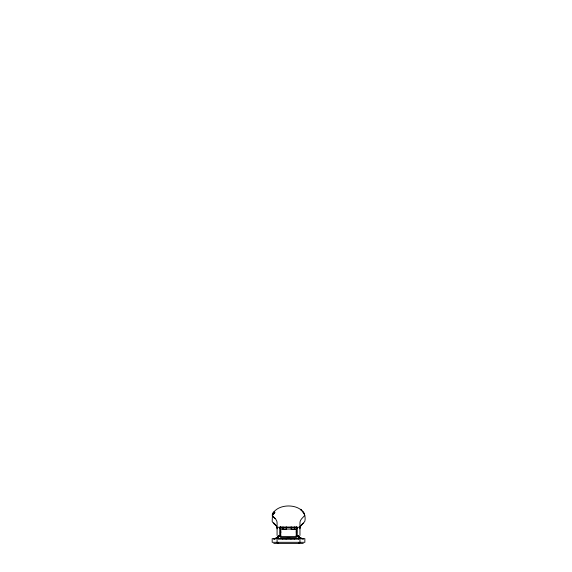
<?xml version="1.0" encoding="UTF-8"?>
<svg xmlns="http://www.w3.org/2000/svg" width="572" height="572" viewBox="0 0 572 572"><rect width="100%" height="100%" fill="white"/><g stroke="black" fill="none" stroke-linecap="round" stroke-linejoin="round"><path stroke-width="0.86" d="M278.714 538.66L278.307 535.857L278.307 539.067L298.856 539.067M297.104 536.271L297.104 527.205L279.88 527.205L279.88 536.271L279.887 535.721M280.294 528.356L279.887 527.992L279.887 528.521L280.752 528.878M296.239 529.329L296.696 528.878L296.696 529.329M282.997 538.66L294.437 538.66M278.428 538.66L278.493 537.844M279.887 535.857L278.714 536.271L278.307 537.844L278.714 537.844M272.708 513.878C278.9 501.251 308.387 503.782 304.855 521.242L303.682 522.787A62.641 17.789 0 0 0 299.957 528.835M296.289 531.717L296.696 531.86M278.657 543.4L277.077 542.313L277.077 538.66L277.892 536.572A63.328 6.821 0 0 1 274.167 538.66M272.501 514.514L272.179 521.056A16.345 4.64 0 0 0 272.651 522.265A62.641 17.789 0 0 1 277.077 528.835M304.855 515.301L302.459 517.91A62.641 17.789 0 0 0 299.957 522.887L299.957 535.456M303.267 523.13L302.209 524.517A64.264 18.254 0 0 0 299.935 526.733M272.415 515.715L274.939 512.298L273.33 514.271M274.46 511.268L272.794 513.12L272.179 515.115L272.651 516.323L275.096 518.454A62.641 17.789 0 0 1 277.077 522.887L277.077 535.456M298.734 539.067L298.734 535.857L296.696 536.271L297.097 535.857L298.327 536.271L298.734 537.844M298.377 543.4L299.957 542.313L299.957 538.66L299.17 536.572A63.328 6.821 0 0 0 302.867 538.66M280.752 529.172L282.997 528.964M277.077 527.277L299.957 527.277M279.88 527.67L297.104 527.67M296.696 528.521L297.104 528.521M282.997 529.093L294.437 529.093M282.997 529.343L286.265 529.343L286.265 526.783M294.437 529.343L291.169 529.343L291.169 526.783M296.239 531.109L296.696 531.109M280.294 532.482L280.752 532.482M296.239 532.482L296.696 532.482M280.294 535.228L280.752 535.228M296.239 535.228L296.696 535.228M280.294 535.442L280.752 535.442M296.239 535.442L296.696 535.442M278.307 535.857L280.294 535.857L280.294 536.271L278.714 536.271M296.696 535.857L298.734 535.857M278.271 536.572L278.307 536.572A63.328 6.821 0 0 1 275.218 538.459M298.734 536.572L298.763 536.572A63.328 6.821 0 0 0 301.816 538.459M277.892 537.094L278.307 537.094M298.734 537.094L299.142 537.094M298.856 537.844L298.327 537.844L298.327 536.271L298.327 538.66M286.887 538.252L290.154 538.252M277.077 538.66L272.179 538.66L272.179 542.313L304.855 542.313L304.855 538.66L299.957 538.66M278.056 538.66L299.213 538.66M273.416 539.067L275.161 539.067M303.618 539.067L302.545 539.067L302.545 538.66M273.773 543.4L303.267 543.4M294.437 528.964L296.239 529.172M294.38 529.286L295.066 529.3M304.147 513.928L302.502 511.268L304.168 513.12M272.651 516.323L273.831 517.252M274.102 517.474L275.096 518.454M302.066 510.896L300.629 509.273L301.508 510.753M298.541 537.844L298.605 538.66M301.88 538.66L301.88 539.067M296.696 527.177L296.696 537.208L280.294 537.208L280.294 526.719M296.239 526.719L296.239 536.808L280.752 536.808L280.752 526.719M294.644 538.66L294.644 539.067M294.437 526.848L294.437 529.493M290.948 538.66L290.948 539.067M286.093 538.66L286.093 539.067M282.997 526.848L282.997 529.493M282.389 538.66L282.389 539.067M280.702 530.809L280.702 532.754M274.503 538.66L274.503 539.067M276.626 526.176A64.2 18.232 0 0 0 274.832 524.524L274.195 524.052A14.772 4.197 0 0 1 273.766 522.958"/></g></svg>
